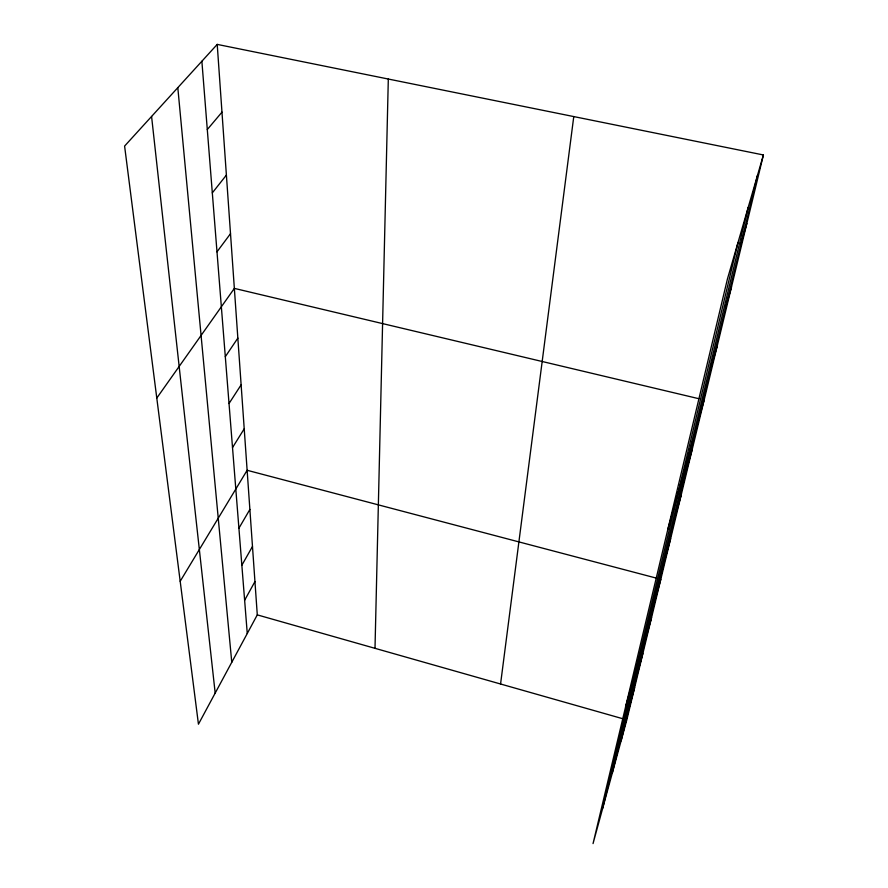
<?xml version="1.0" encoding="UTF-8"?>
<svg xmlns="http://www.w3.org/2000/svg" width="888" height="888" viewBox="0 0 888 888"><rect width="100%" height="100%" fill="white"/><g stroke="black" fill="none" stroke-linecap="round" stroke-linejoin="round"><path stroke-width="1.33" d="M375.002 648.329L388.311 79.032M500.566 684.004L573.77 116.572M602.686 808.302L737.995 242.546M612.209 773.404L748.196 207.415M621.089 740.892L757.497 175.347M763.403 154.967L626.828 719.879L593.04 843.6L727.461 278.876L763.403 154.967L217.216 44.4L124.598 146.076L198.446 724.197L257.287 614.873L217.216 44.4M637.007 674.913L642.856 653.601M628.826 708.824L634.62 687.656M625.54 707.059L660.816 579.298M645.676 638.971L651.57 617.537M675.08 517.038L681.096 495.415M664.657 560.261L670.64 538.661M686.213 470.884L692.252 449.273M667.898 529.104L704.173 399.966M711.299 366.877L717.349 345.476M725.496 308.003L731.523 286.824M740.847 244.355L746.83 223.51M244.622 600.277L254.945 581.585M241.847 565.234L252.481 546.486M238.916 528.216L249.883 509.446M180.186 581.285L247.13 470.285L656.82 578.243M232.512 447.574L244.222 428.815M229.015 403.529L241.125 384.848M225.308 356.687L237.851 338.128M156.788 398.068L234.354 288.389L698.823 398.701M216.983 251.826L230.514 233.677M212.31 192.896L226.396 175.08M207.293 129.548L221.978 112.154M257.287 614.873L622.843 718.747M151.582 116.461L215.185 693.095M177.811 87.657L231.768 662.282M201.876 61.25L247.264 633.499"/></g></svg>
